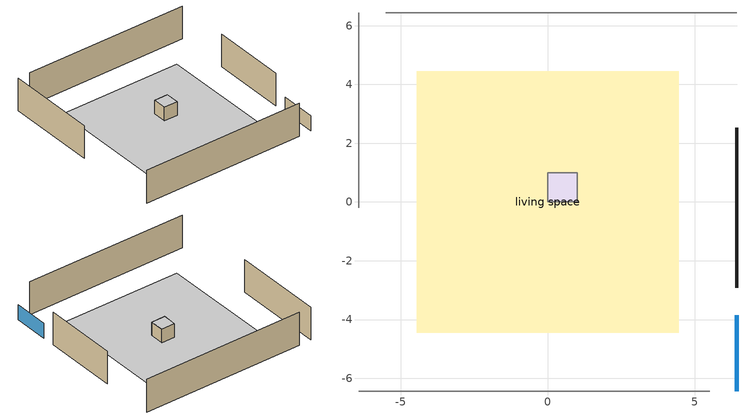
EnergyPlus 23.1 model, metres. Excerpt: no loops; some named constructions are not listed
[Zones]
central ac and furnace airloop ret air zone
 floor adiabatic (AdiabaticConst): 0,0 0,1 1,1 1,0 z0
 wall adiabatic (AdiabaticConst): 0,1 0,0 1,0 1,1 0,1 z0:1
 ceiling adiabatic (AdiabaticConst): 1,0 1,1 0,1 0,0 z1
living space
 floor foundation (Slab1 construction): -4.45,-4.45 -4.45,4.45 4.45,4.45 4.45,-4.45 z0
 wall outside (AdiabaticWallConstruction): 6.44,-6.44 6.44,-3.85 z0:1.13
 wall outside (Wall1 construction): 6.44,-2.92 6.44,2.52 z0:2.44
 wall adiabatic (Wall2 construction): -6.44,-6.44 5.51,-6.44 z0:2.44
 wall adiabatic (Wall3 construction): -6.44,6.44 -6.44,-0.2 z0:2.44
 wall adiabatic (Wall4 construction): 6.44,6.44 -5.51,6.44 z0:2.44
 window (WindowConstruction): 6.44,-6.44 6.44,-3.85 z0:1.13
 ceiling adiabatic (Floor1 construction): 4.45,-4.45 4.45,4.45 -4.45,4.45 -4.45,-4.45 z0
[Schedule:Day:Interval]
cooling season schedule allday1; cooling season schedule allday12; cooling season schedule default day; natural vent schedule default day; trans schedule winter=0.85 summer=0.7 default day: No, 24:00, 0
cooling season schedule allday3; natural vent schedule avail day: No, 24:00, 1
trans schedule winter=0.85 summer=0.7 allday1; trans schedule winter=0.85 summer=0.7 allday335: No, 24:00, 0.85
trans schedule winter=0.85 summer=0.7 allday60: No, 24:00, 0.7
[Schedule:Week:Daily]
cooling season schedule Week Rule - Jan1-Feb24: cooling season schedule allday1, cooling season schedule allday1, cooling season schedule allday1, cooling season schedule allday1, cooling season schedule allday1, cooling season schedule allday1, cooling season schedule allday1, cooling season schedule default day, cooling season schedule default day, cooling season schedule default day, cooling season schedule default day, cooling season schedule default day
cooling season schedule Week Rule - Feb25-Mar3: cooling season schedule allday1, cooling season schedule allday1, cooling season schedule allday1, cooling season schedule allday1, cooling season schedule allday3, cooling season schedule allday3, cooling season schedule allday3, cooling season schedule default day, cooling season schedule default day, cooling season schedule default day, cooling season schedule default day, cooling season schedule default day
cooling season schedule Week Rule - Mar4-Nov24: cooling season schedule allday3, cooling season schedule allday3, cooling season schedule allday3, cooling season schedule allday3, cooling season schedule allday3, cooling season schedule allday3, cooling season schedule allday3, cooling season schedule default day, cooling season schedule default day, cooling season schedule default day, cooling season schedule default day, cooling season schedule default day
cooling season schedule Week Rule - Nov25-Dec1: cooling season schedule allday3, cooling season schedule allday3, cooling season schedule allday3, cooling season schedule allday3, cooling season schedule allday3, cooling season schedule allday3, cooling season schedule allday12, cooling season schedule default day, cooling season schedule default day, cooling season schedule default day, cooling season schedule default day, cooling season schedule default day
cooling season schedule Week Rule - Dec2-Dec31: cooling season schedule allday12, cooling season schedule allday12, cooling season schedule allday12, cooling season schedule allday12, cooling season schedule allday12, cooling season schedule allday12, cooling season schedule allday12, cooling season schedule default day, cooling season schedule default day, cooling season schedule default day, cooling season schedule default day, cooling season schedule default day
natural vent schedule Week Rule - Jan1-Jan6: natural vent schedule avail day, natural vent schedule avail day, natural vent schedule default day, natural vent schedule avail day, natural vent schedule default day, natural vent schedule avail day, natural vent schedule default day, natural vent schedule default day, natural vent schedule default day, natural vent schedule default day, natural vent schedule default day, natural vent schedule default day
natural vent schedule Week Rule - Jan7-Dec31: natural vent schedule default day, natural vent schedule avail day, natural vent schedule default day, natural vent schedule avail day, natural vent schedule default day, natural vent schedule avail day, natural vent schedule default day, natural vent schedule default day, natural vent schedule default day, natural vent schedule default day, natural vent schedule default day, natural vent schedule default day
trans schedule winter=0.85 summer=0.7 Week Rule - Jan1-Feb24: trans schedule winter=0.85 summer=0.7 allday1, trans schedule winter=0.85 summer=0.7 allday1, trans schedule winter=0.85 summer=0.7 allday1, trans schedule winter=0.85 summer=0.7 allday1, trans schedule winter=0.85 summer=0.7 allday1, trans schedule winter=0.85 summer=0.7 allday1, trans schedule winter=0.85 summer=0.7 allday1, trans schedule winter=0.85 summer=0.7 default day, trans schedule winter=0.85 summer=0.7 default day, trans schedule winter=0.85 summer=0.7 default day, trans schedule winter=0.85 summer=0.7 default day, trans schedule winter=0.85 summer=0.7 default day
trans schedule winter=0.85 summer=0.7 Week Rule - Feb25-Mar3: trans schedule winter=0.85 summer=0.7 allday1, trans schedule winter=0.85 summer=0.7 allday1, trans schedule winter=0.85 summer=0.7 allday1, trans schedule winter=0.85 summer=0.7 allday1, trans schedule winter=0.85 summer=0.7 allday60, trans schedule winter=0.85 summer=0.7 allday60, trans schedule winter=0.85 summer=0.7 allday60, trans schedule winter=0.85 summer=0.7 default day, trans schedule winter=0.85 summer=0.7 default day, trans schedule winter=0.85 summer=0.7 default day, trans schedule winter=0.85 summer=0.7 default day, trans schedule winter=0.85 summer=0.7 default day
trans schedule winter=0.85 summer=0.7 Week Rule - Mar4-Nov24: trans schedule winter=0.85 summer=0.7 allday60, trans schedule winter=0.85 summer=0.7 allday60, trans schedule winter=0.85 summer=0.7 allday60, trans schedule winter=0.85 summer=0.7 allday60, trans schedule winter=0.85 summer=0.7 allday60, trans schedule winter=0.85 summer=0.7 allday60, trans schedule winter=0.85 summer=0.7 allday60, trans schedule winter=0.85 summer=0.7 default day, trans schedule winter=0.85 summer=0.7 default day, trans schedule winter=0.85 summer=0.7 default day, trans schedule winter=0.85 summer=0.7 default day, trans schedule winter=0.85 summer=0.7 default day
trans schedule winter=0.85 summer=0.7 Week Rule - Nov25-Dec1: trans schedule winter=0.85 summer=0.7 allday60, trans schedule winter=0.85 summer=0.7 allday60, trans schedule winter=0.85 summer=0.7 allday60, trans schedule winter=0.85 summer=0.7 allday60, trans schedule winter=0.85 summer=0.7 allday60, trans schedule winter=0.85 summer=0.7 allday60, trans schedule winter=0.85 summer=0.7 allday335, trans schedule winter=0.85 summer=0.7 default day, trans schedule winter=0.85 summer=0.7 default day, trans schedule winter=0.85 summer=0.7 default day, trans schedule winter=0.85 summer=0.7 default day, trans schedule winter=0.85 summer=0.7 default day
trans schedule winter=0.85 summer=0.7 Week Rule - Dec2-Dec31: trans schedule winter=0.85 summer=0.7 allday335, trans schedule winter=0.85 summer=0.7 allday335, trans schedule winter=0.85 summer=0.7 allday335, trans schedule winter=0.85 summer=0.7 allday335, trans schedule winter=0.85 summer=0.7 allday335, trans schedule winter=0.85 summer=0.7 allday335, trans schedule winter=0.85 summer=0.7 allday335, trans schedule winter=0.85 summer=0.7 default day, trans schedule winter=0.85 summer=0.7 default day, trans schedule winter=0.85 summer=0.7 default day, trans schedule winter=0.85 summer=0.7 default day, trans schedule winter=0.85 summer=0.7 default day
[Schedule:Year]
cooling season schedule: cooling season schedule Week Rule - Jan1-Feb24, 1, 1, 2, 24, cooling season schedule Week Rule - Feb25-Mar3, 2, 25, 3, 3, cooling season schedule Week Rule - Mar4-Nov24, 3, 4, 11, 24, cooling season schedule Week Rule - Nov25-Dec1, 11, 25, 12, 1, cooling season schedule Week Rule - Dec2-Dec31, 12, 2, 12, 31
natural vent schedule: natural vent schedule Week Rule - Jan1-Jan6, 1, 1, 1, 6, natural vent schedule Week Rule - Jan7-Dec31, 1, 7, 12, 31
trans schedule winter=0.85 summer=0.7: trans schedule winter=0.85 summer=0.7 Week Rule - Jan1-Feb24, 1, 1, 2, 24, trans schedule winter=0.85 summer=0.7 Week Rule - Feb25-Mar3, 2, 25, 3, 3, trans schedule winter=0.85 summer=0.7 Week Rule - Mar4-Nov24, 3, 4, 11, 24, trans schedule winter=0.85 summer=0.7 Week Rule - Nov25-Dec1, 11, 25, 12, 1, trans schedule winter=0.85 summer=0.7 Week Rule - Dec2-Dec31, 12, 2, 12, 31
